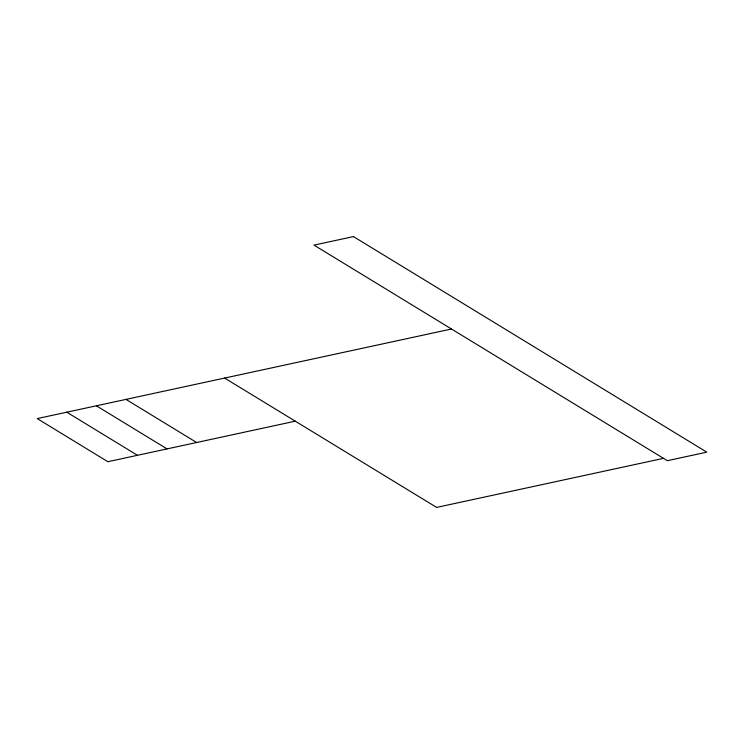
<?xml version="1.0" encoding="UTF-8"?>
<svg xmlns="http://www.w3.org/2000/svg" width="744" height="744" viewBox="0 0 744 744"><rect width="100%" height="100%" fill="white"/><g stroke="black" fill="none" stroke-linecap="round" stroke-linejoin="round"><path stroke-width="1.12" d="M451.496 329.006L37.2 418.593L107.871 461.708L295.284 421.178M663.499 458.351L436.626 507.408L224.623 378.064M125.978 399.398L196.649 442.513M96.385 405.796L167.056 448.911M66.793 412.195L137.463 455.309M353.456 236.592L313.996 245.12L667.34 460.694L706.8 452.166L353.456 236.592"/></g></svg>
